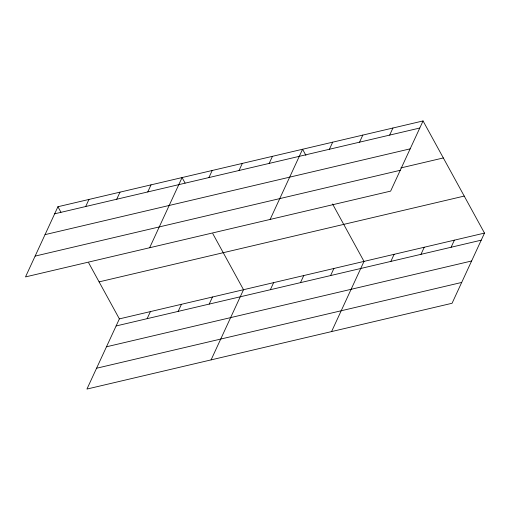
<?xml version="1.0" encoding="UTF-8"?>
<svg xmlns="http://www.w3.org/2000/svg" width="510" height="510" viewBox="0 0 510 510"><rect width="100%" height="100%" fill="white"/><g stroke="black" fill="none" stroke-linecap="round" stroke-linejoin="round"><path stroke-width="0.76" d="M423.058 120.94L57.93 206.735L25.5 276.917L390.628 191.116L423.058 120.94L484.5 233.083L452.07 303.265L86.942 389.06L119.372 318.884L484.5 233.083M85.693 206.524L88.963 199.442M116.726 199.231L119.997 192.149M147.76 191.945L151.036 184.856M149.64 247.745L182.07 177.563L185.073 183.045M208.922 177.569L212.192 170.487M147.135 318.673L150.405 311.591M239.043 170.493L242.314 163.41M178.168 311.38L181.445 304.298M269.165 163.417L272.442 156.328M209.208 304.087L212.479 297.005M270.134 219.427L302.564 149.251L305.943 155.422M211.089 359.888L243.519 289.712L212.791 233.637M329.415 149.258L332.686 142.175M270.364 289.718L273.64 282.636M359.537 142.182L362.808 135.093M300.486 282.636L303.762 275.553M389.659 135.099L392.929 128.016M330.614 275.559L333.884 268.477M331.583 331.576L364.006 261.401L332.539 203.962M390.858 261.407L394.128 254.318M420.979 254.324L424.256 247.242M451.101 247.248L454.378 240.165M54.653 213.817L419.781 128.023M45.033 234.638L410.161 148.843M400.854 167.93L443.33 157.947M35.12 256.096L400.248 170.295M99.093 281.877L464.221 196.076M116.102 325.966L481.23 240.172M106.475 346.787L471.603 260.992M96.568 368.239L461.697 282.444M57.93 206.735L60.932 212.217M88.651 262.809L119.372 318.884"/></g></svg>
